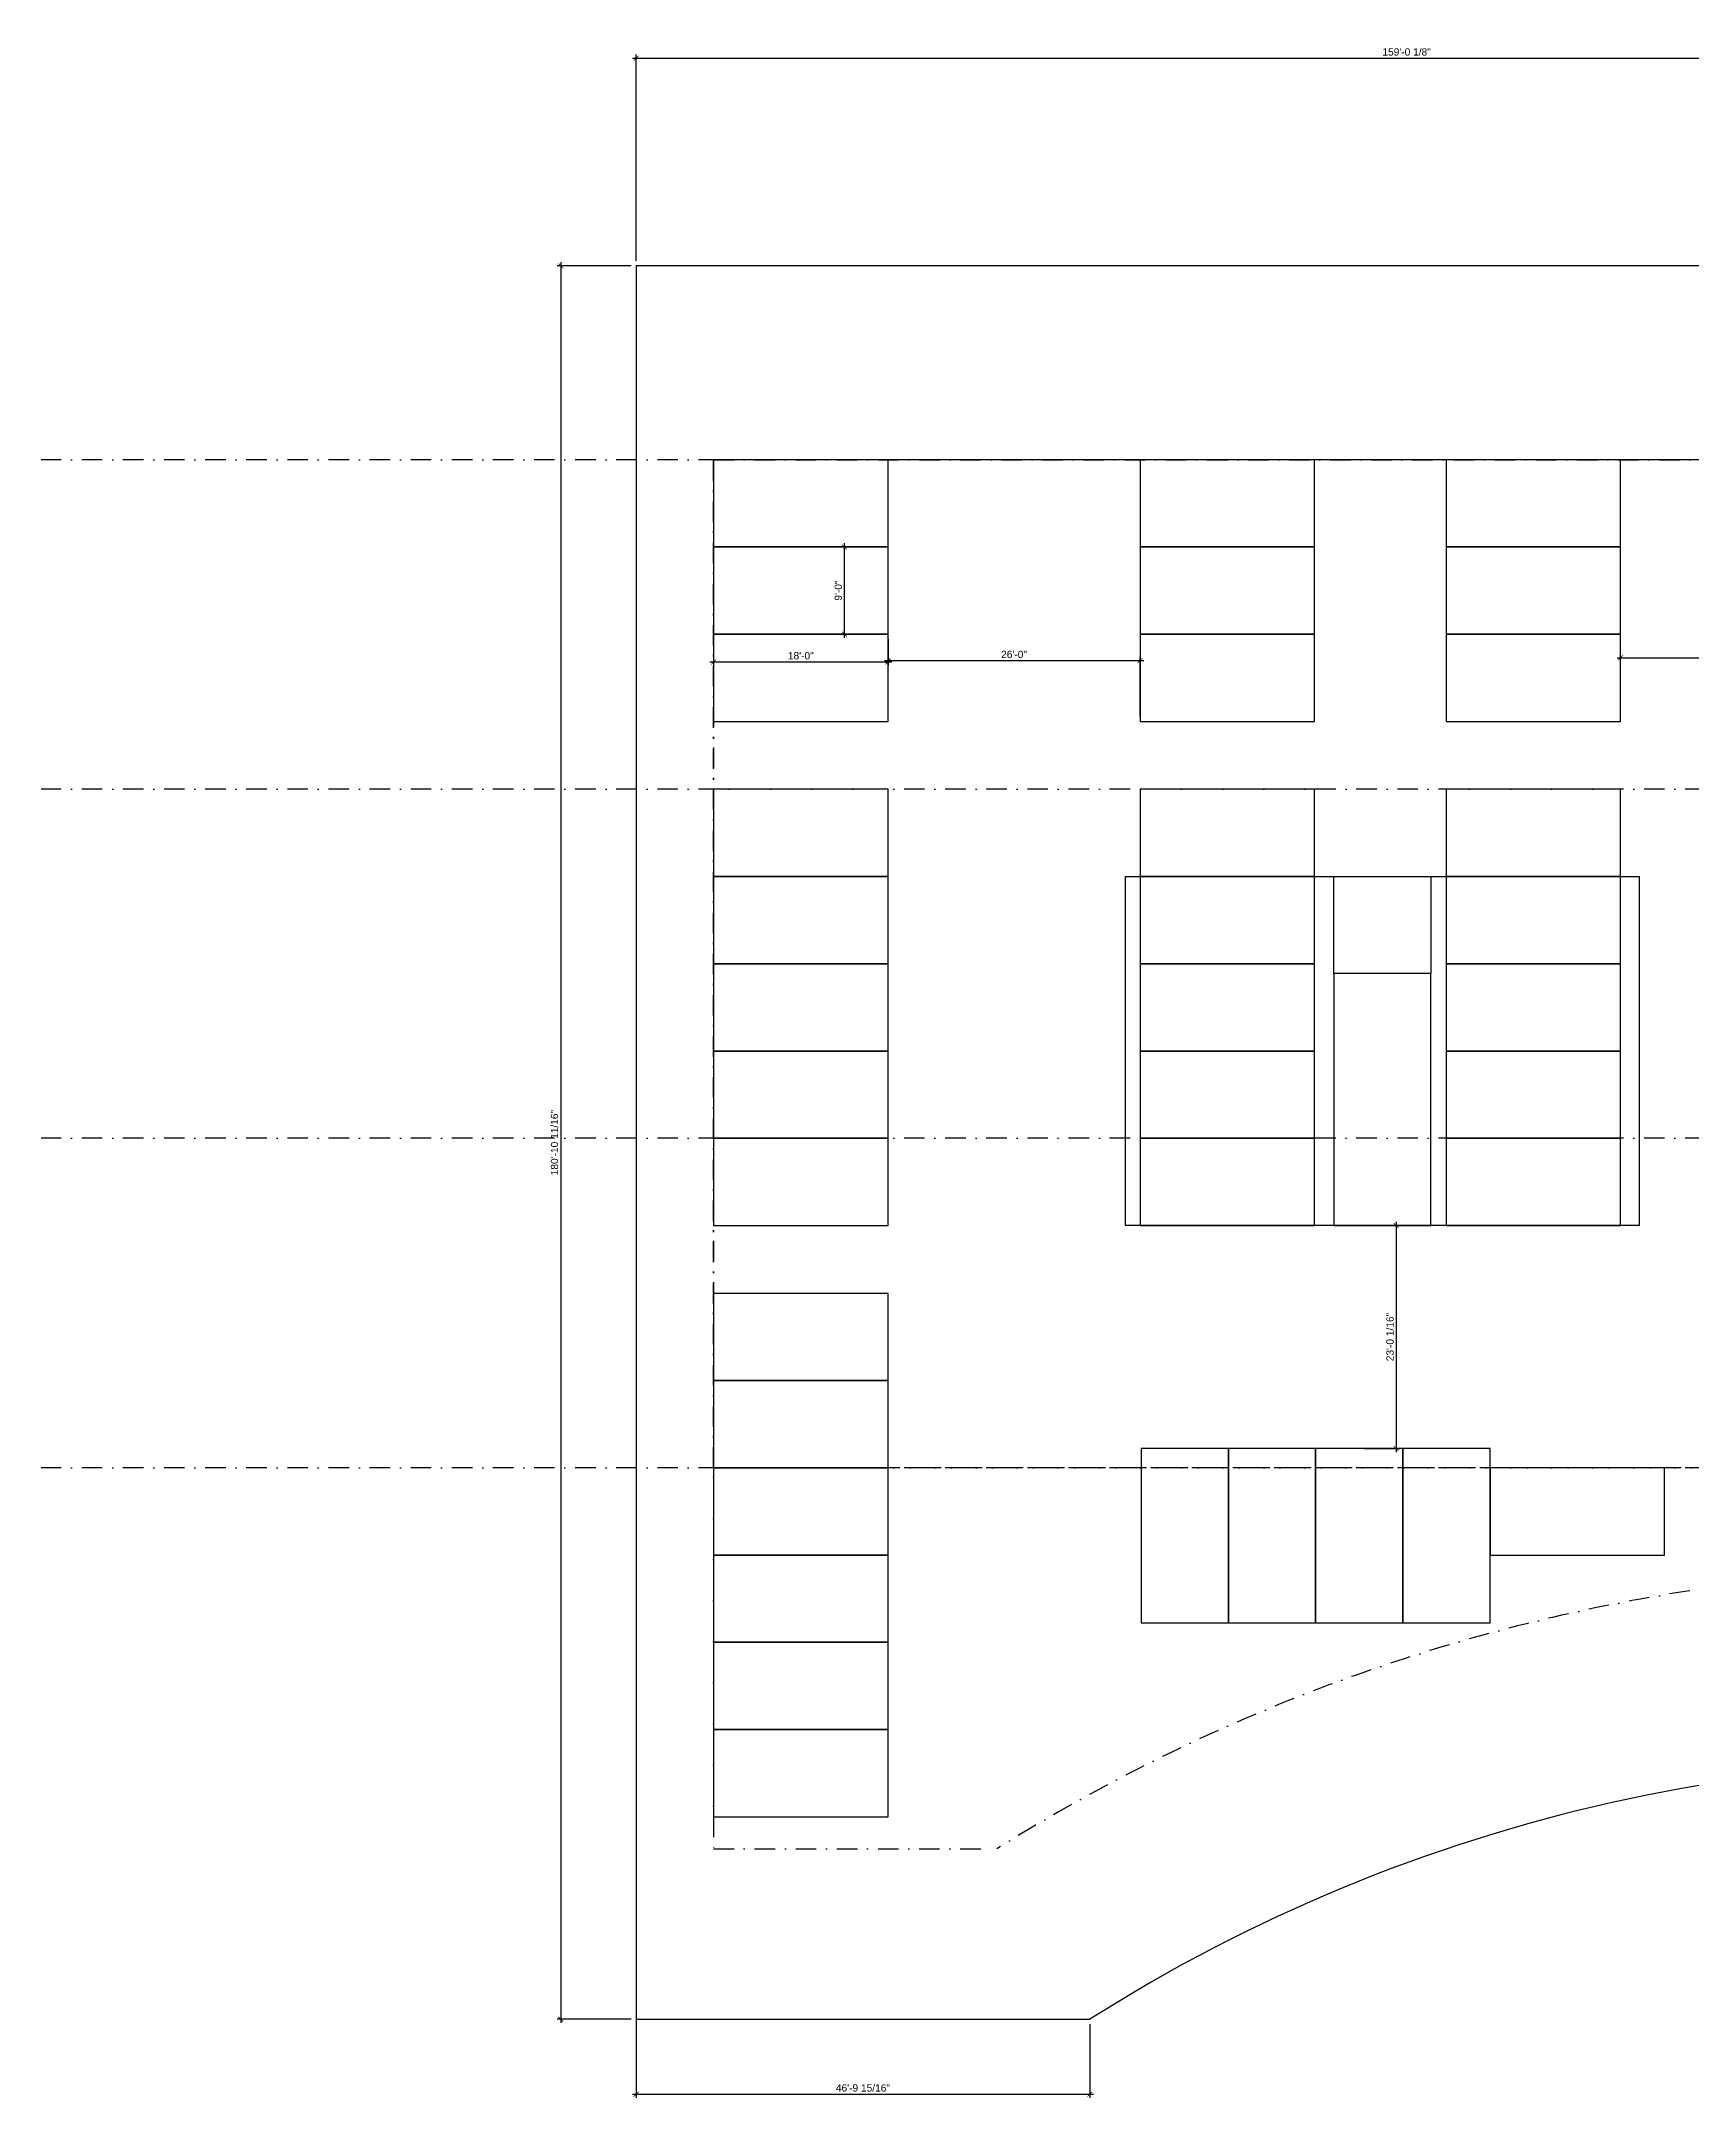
# Model space of a CAD drawing. Header units: feet. Extents: x -7809 to 10324, y 621 to 3578.
# Drawn here: x 6940 to 8984, y 621 to 3169 of the extents above; entities that cross this region are included whole.
import ezdxf

# ---------------------------------------------------------------- set-up
doc = ezdxf.new("R2010")
doc.units = ezdxf.units.FT
doc.header["$LTSCALE"] = 2
doc.linetypes.add('DASHDOT', pattern=[25.4, 12.7, -6.35, 0, -6.35])
doc.layers.add('dimensions', color=9, linetype='Continuous', lineweight=25)
doc.layers.add('walls', color=150, linetype='Continuous')
doc.styles.get("Standard").update_dxf_attribs({"font": 'arial.ttf'})
doc.dimstyles.new('Arch96', dxfattribs={"dimscale": 96, "dimtxt": 0.09375, "dimasz": 0.0625, "dimexe": 0.046875, "dimexo": 0.0625, "dimgap": 0.03125, "dimtad": 1, "dimtoh": 1, "dimdec": 4, "dimzin": 3, "dimdsep": 46, "dimlunit": 4, "dimtxsty": 'Standard', "dimblk": 'ARO14', "dimblk1": 'ARCHTICK', "dimblk2": 'ARCHTICK', "dimsah": 1, "dimcen": 0.1875, "dimdle": 0.046875, "dimclrd": 256, "dimclre": 256, "dimclrt": 256, "dimaunit": 1, "dimadec": 3, "dimazin": 2, "dimtfac": 1, "dimtdec": 4, "dimtmove": 2, "dimatfit": 3, "dimldrblk": 'ARO14', "dimfxl": 1, "dimfrac": 2, "dimlwd": -3, "dimlwe": -3, "dimarcsym": 0})

# ---------------------------------------------------------------- blocks, each defined once
blk = doc.blocks.new('_ARCHTICK')
at = {"linetype": 'ByBlock', "const_width": 0.15}
blk.add_lwpolyline([(-0.5, -0.5), (0.5, 0.5)], dxfattribs=at)
blk = doc.blocks.new('*D131')
at = {"layer": 'Defpoints', "color": 0, "transparency": 16777216}
for p in [(9584.5, 3147.6), (7676.4, 2890.5), (9584.5, 2890.5)]:
    blk.add_point(p, dxfattribs=at)
at = {"layer": 'dimensions', "lineweight": -3, "transparency": 16777216}
for p, q in [((7671.9, 3147.6), (9589, 3147.6)), ((7676.4, 2896.5), (7676.4, 3152.1)), ((9584.5, 2896.5), (9584.5, 3152.1))]:
    blk.add_line(p, q, dxfattribs=at)
at = {"layer": 'dimensions', "lineweight": -3, "transparency": 16777216, "xscale": 6, "yscale": 6, "zscale": 6, "rotation": 180}
blk.add_blockref('_ARCHTICK', (7676.4, 3147.6), dxfattribs=at)
at = {"layer": 'dimensions', "lineweight": -3, "transparency": 16777216, "xscale": 6, "yscale": 6, "zscale": 6}
blk.add_blockref('_ARCHTICK', (9584.5, 3147.6), dxfattribs=at)
at = {"layer": 'dimensions', "transparency": 16777216, "insert": (8630.4, 3155.2), "char_height": 9, "attachment_point": 5}
blk.add_mtext('159\'-0 1/8"', dxfattribs=at)
blk = doc.blocks.new('ARO14')
blk.add_line((0, 0), (-1.02, 0))
at = {"const_width": 0.0625}
blk.add_lwpolyline([(-0.77, 0.47), (0, 0), (-0.77, -0.47)], dxfattribs=at)
blk = doc.blocks.new('*D133')
at = {"layer": 'Defpoints', "color": 0, "transparency": 16777216}
for p in [(7676.4, 2890.5), (7583.2, 719.8), (7676.4, 719.8)]:
    blk.add_point(p, dxfattribs=at)
at = {"layer": 'dimensions', "lineweight": -3, "transparency": 16777216}
for p, q in [((7670.4, 2890.5), (7578.7, 2890.5)), ((7583.2, 2895), (7583.2, 715.3)), ((7670.4, 719.8), (7578.7, 719.8))]:
    blk.add_line(p, q, dxfattribs=at)
at = {"layer": 'dimensions', "lineweight": -3, "transparency": 16777216, "xscale": 6, "yscale": 6, "zscale": 6}
for p, rotation in [((7583.2, 2890.5), 90), ((7583.2, 719.8), 270)]:
    blk.add_blockref('_ARCHTICK', p, dxfattribs=dict(at, rotation=rotation))
at = {"layer": 'dimensions', "transparency": 16777216, "insert": (7575.5, 1805.1), "char_height": 9, "attachment_point": 5, "rotation": 90}
blk.add_mtext('180\'-10 11/16"', dxfattribs=at)
blk = doc.blocks.new('*D134')
at = {"layer": 'Defpoints', "color": 0, "transparency": 16777216}
for p in [(7676.4, 719.8), (8238.3, 719.8), (8238.3, 627)]:
    blk.add_point(p, dxfattribs=at)
at = {"layer": 'dimensions', "lineweight": -3, "transparency": 16777216}
for p, q in [((7676.4, 713.8), (7676.4, 622.5)), ((8238.3, 713.8), (8238.3, 622.5)), ((7671.9, 627), (8242.8, 627))]:
    blk.add_line(p, q, dxfattribs=at)
at = {"layer": 'dimensions', "lineweight": -3, "transparency": 16777216, "xscale": 6, "yscale": 6, "zscale": 6, "rotation": 180}
blk.add_blockref('_ARCHTICK', (7676.4, 627), dxfattribs=at)
at = {"layer": 'dimensions', "lineweight": -3, "transparency": 16777216, "xscale": 6, "yscale": 6, "zscale": 6}
blk.add_blockref('_ARCHTICK', (8238.3, 627), dxfattribs=at)
at = {"layer": 'dimensions', "transparency": 16777216, "insert": (7957.3, 634.7), "char_height": 9, "attachment_point": 5}
blk.add_mtext('46\'-9 15/16"', dxfattribs=at)
blk = doc.blocks.new('*D145')
at = {"layer": 'Defpoints', "color": 0, "transparency": 16777216}
for p in [(7772.4, 2434.5), (7988.4, 2434.5), (7988.4, 2400.1)]:
    blk.add_point(p, dxfattribs=at)
at = {"layer": 'dimensions', "lineweight": -3, "transparency": 16777216}
for p, q in [((7772.4, 2428.5), (7772.4, 2395.6)), ((7988.4, 2428.5), (7988.4, 2395.6)), ((7767.9, 2400.1), (7992.9, 2400.1))]:
    blk.add_line(p, q, dxfattribs=at)
at = {"layer": 'dimensions', "lineweight": -3, "transparency": 16777216, "xscale": 6, "yscale": 6, "zscale": 6, "rotation": 180}
blk.add_blockref('_ARCHTICK', (7772.4, 2400.1), dxfattribs=at)
at = {"layer": 'dimensions', "lineweight": -3, "transparency": 16777216, "xscale": 6, "yscale": 6, "zscale": 6}
blk.add_blockref('_ARCHTICK', (7988.4, 2400.1), dxfattribs=at)
at = {"layer": 'dimensions', "transparency": 16777216, "insert": (7880.4, 2407.7), "char_height": 9, "attachment_point": 5}
blk.add_mtext('18\'-0"', dxfattribs=at)
blk = doc.blocks.new('*D146')
at = {"layer": 'Defpoints', "color": 0, "transparency": 16777216}
for p in [(8300.4, 2401.8), (7988.4, 2326.5), (8300.4, 2326.5)]:
    blk.add_point(p, dxfattribs=at)
at = {"layer": 'dimensions', "lineweight": -3, "transparency": 16777216}
for p, q in [((7983.9, 2401.8), (8304.9, 2401.8)), ((7988.4, 2332.5), (7988.4, 2406.3)), ((8300.4, 2332.5), (8300.4, 2406.3))]:
    blk.add_line(p, q, dxfattribs=at)
at = {"layer": 'dimensions', "lineweight": -3, "transparency": 16777216, "xscale": 6, "yscale": 6, "zscale": 6, "rotation": 180}
blk.add_blockref('_ARCHTICK', (7988.4, 2401.8), dxfattribs=at)
at = {"layer": 'dimensions', "lineweight": -3, "transparency": 16777216, "xscale": 6, "yscale": 6, "zscale": 6}
blk.add_blockref('_ARCHTICK', (8300.4, 2401.8), dxfattribs=at)
at = {"layer": 'dimensions', "transparency": 16777216, "insert": (8144.4, 2409.4), "char_height": 9, "attachment_point": 5}
blk.add_mtext('26\'-0"', dxfattribs=at)
blk = doc.blocks.new('*D147')
at = {"layer": 'Defpoints', "color": 0, "transparency": 16777216}
for p in [(8895.4, 2401.8), (9212.4, 2405.3), (9212.4, 2401.8)]:
    blk.add_point(p, dxfattribs=at)
at = {"layer": 'dimensions', "lineweight": -3, "transparency": 16777216}
for p, q in [((8890.9, 2405.3), (9216.9, 2405.3)), ((8895.4, 2407.8), (8895.4, 2409.8)), ((9212.4, 2407.8), (9212.4, 2409.8))]:
    blk.add_line(p, q, dxfattribs=at)
at = {"layer": 'dimensions', "lineweight": -3, "transparency": 16777216, "xscale": 6, "yscale": 6, "zscale": 6, "rotation": 180}
blk.add_blockref('_ARCHTICK', (8895.4, 2405.3), dxfattribs=at)
at = {"layer": 'dimensions', "lineweight": -3, "transparency": 16777216, "xscale": 6, "yscale": 6, "zscale": 6}
blk.add_blockref('_ARCHTICK', (9212.4, 2405.3), dxfattribs=at)
at = {"layer": 'dimensions', "transparency": 16777216, "insert": (9053.9, 2412.9), "char_height": 9, "attachment_point": 5}
blk.add_mtext('26\'-5"', dxfattribs=at)
blk = doc.blocks.new('*D148')
at = {"layer": 'Defpoints', "color": 0, "transparency": 16777216}
for p in [(8600.4, 1702.5), (8571.7, 1426.4), (8617.6, 1426.4)]:
    blk.add_point(p, dxfattribs=at)
at = {"layer": 'dimensions', "lineweight": -3, "transparency": 16777216}
for p, q in [((8617.6, 1707), (8617.6, 1421.9)), ((8606.4, 1702.5), (8622.1, 1702.5)), ((8577.7, 1426.4), (8622.1, 1426.4))]:
    blk.add_line(p, q, dxfattribs=at)
at = {"layer": 'dimensions', "lineweight": -3, "transparency": 16777216, "xscale": 6, "yscale": 6, "zscale": 6}
for p, rotation in [((8617.6, 1702.5), 90), ((8617.6, 1426.4), 270)]:
    blk.add_blockref('_ARCHTICK', p, dxfattribs=dict(at, rotation=rotation))
at = {"layer": 'dimensions', "transparency": 16777216, "insert": (8609.9, 1564.4), "char_height": 9, "attachment_point": 5, "rotation": 90}
blk.add_mtext('23\'-0 1/16"', dxfattribs=at)
blk = doc.blocks.new('*D149')
at = {"layer": 'Defpoints', "color": 0, "transparency": 16777216}
for p in [(7934.4, 2542.5), (7988.4, 2542.5), (7988.4, 2434.5)]:
    blk.add_point(p, dxfattribs=at)
at = {"layer": 'dimensions', "lineweight": -3, "transparency": 16777216}
for p, q in [((7982.4, 2542.5), (7929.9, 2542.5)), ((7934.4, 2430), (7934.4, 2547)), ((7982.4, 2434.5), (7929.9, 2434.5))]:
    blk.add_line(p, q, dxfattribs=at)
at = {"layer": 'dimensions', "lineweight": -3, "transparency": 16777216, "xscale": 6, "yscale": 6, "zscale": 6}
for p, rotation in [((7934.4, 2542.5), 90), ((7934.4, 2434.5), 270)]:
    blk.add_blockref('_ARCHTICK', p, dxfattribs=dict(at, rotation=rotation))
at = {"layer": 'dimensions', "transparency": 16777216, "insert": (7926.8, 2488.5), "char_height": 9, "attachment_point": 5, "rotation": 90}
blk.add_mtext('9\'-0"', dxfattribs=at)

msp = doc.modelspace()

# ---------------------------------------------------------------- linework, layer by layer
at = {"layer": 'dimensions', "linetype": 'DASHDOT'}
for p, q in [((10324.15633, 2650.46134), (6939.91278, 2650.46134)), ((7772.36295, 2650.46134), (7772.36295, 930.74134)), ((10324.15633, 2242.46134), (6939.91278, 2242.46134)), ((10324.15633, 1810.46134), (6939.91278, 1810.46134)), ((10324.15633, 1402.46134), (6939.91278, 1402.46134)), ((7772.36295, 930.74134), (8122.92782, 930.74134))]:
    msp.add_line(p, q, dxfattribs=at)
at = {"layer": 'dimensions'}
msp.add_line((9488.48295, 2650.46134), (7772.36295, 2650.46134), dxfattribs=at)
at = {"layer": 'dimensions', "linetype": 'DASHDOT'}
msp.add_lwpolyline([(7772.36295, 2650.46134), (9428.36295, 2650.46134), (9428.36295, 1402.46134), (7772.36295, 1402.46134)], close=True, dxfattribs=at)
msp.add_arc((9328.51571, -994.57799), 2271.62864, 85.96191043, 122.05379187, dxfattribs=at)
at = {"layer": 'walls'}
for p, q in [((9584.48295, 2890.46134), (7676.36295, 2890.46134)), ((7676.36295, 2890.46134), (7676.36295, 690.74134)), ((7676.36295, 719.77164), (8238.32295, 719.77164))]:
    msp.add_line(p, q, dxfattribs=at)
for points in [[(7772.36295, 2542.46134), (7988.36295, 2542.46134), (7988.36295, 2650.46134), (7772.36295, 2650.46134)], [(8300.36295, 2542.46134), (8516.36295, 2542.46134), (8516.36295, 2650.46134), (8300.36295, 2650.46134)], [(8679.36295, 2542.46134), (8895.36295, 2542.46134), (8895.36295, 2650.46134), (8679.36295, 2650.46134)], [(7772.36295, 2434.46134), (7988.36295, 2434.46134), (7988.36295, 2542.46134), (7772.36295, 2542.46134)], [(8300.36295, 2434.46134), (8516.36295, 2434.46134), (8516.36295, 2542.46134), (8300.36295, 2542.46134)], [(8679.36295, 2434.46134), (8895.36295, 2434.46134), (8895.36295, 2542.46134), (8679.36295, 2542.46134)], [(7772.36295, 2326.46134), (7988.36295, 2326.46134), (7988.36295, 2434.46134), (7772.36295, 2434.46134)], [(8300.36295, 2326.46134), (8516.36295, 2326.46134), (8516.36295, 2434.46134), (8300.36295, 2434.46134)], [(8679.36295, 2326.46134), (8895.36295, 2326.46134), (8895.36295, 2434.46134), (8679.36295, 2434.46134)], [(7772.36295, 2134.46134), (7988.36295, 2134.46134), (7988.36295, 2242.46134), (7772.36295, 2242.46134)], [(8300.36295, 2134.46134), (8516.36295, 2134.46134), (8516.36295, 2242.46134), (8300.36295, 2242.46134)], [(8679.36295, 2134.46134), (8895.36295, 2134.46134), (8895.36295, 2242.46134), (8679.36295, 2242.46134)], [(7772.36295, 2026.46134), (7988.36295, 2026.46134), (7988.36295, 2134.46134), (7772.36295, 2134.46134)], [(8282.36295, 2134.46134), (8918.36295, 2134.46134), (8918.36295, 1702.46134), (8282.36295, 1702.46134)], [(8300.36295, 2026.46134), (8516.36295, 2026.46134), (8516.36295, 2134.46134), (8300.36295, 2134.46134)], [(8540.36295, 2134.46134), (8660.36295, 2134.46134), (8660.36295, 2014.46134), (8540.36295, 2014.46134)], [(8679.36295, 2026.46134), (8895.36295, 2026.46134), (8895.36295, 2134.46134), (8679.36295, 2134.46134)], [(7772.36295, 1918.46134), (7988.36295, 1918.46134), (7988.36295, 2026.46134), (7772.36295, 2026.46134)], [(8300.36295, 1918.46134), (8516.36295, 1918.46134), (8516.36295, 2026.46134), (8300.36295, 2026.46134)], [(8540.36295, 1702.46134), (8660.36295, 1702.46134), (8660.36295, 2014.46134), (8540.36295, 2014.46134)], [(8679.36295, 1918.46134), (8895.36295, 1918.46134), (8895.36295, 2026.46134), (8679.36295, 2026.46134)], [(7772.36295, 1810.46134), (7988.36295, 1810.46134), (7988.36295, 1918.46134), (7772.36295, 1918.46134)], [(8300.36295, 1810.46134), (8516.36295, 1810.46134), (8516.36295, 1918.46134), (8300.36295, 1918.46134)], [(8679.36295, 1810.46134), (8895.36295, 1810.46134), (8895.36295, 1918.46134), (8679.36295, 1918.46134)], [(7772.36295, 1702.46134), (7988.36295, 1702.46134), (7988.36295, 1810.46134), (7772.36295, 1810.46134)], [(8300.36295, 1702.46134), (8516.36295, 1702.46134), (8516.36295, 1810.46134), (8300.36295, 1810.46134)], [(8679.36295, 1702.46134), (8895.36295, 1702.46134), (8895.36295, 1810.46134), (8679.36295, 1810.46134)], [(7772.36295, 1510.46134), (7988.36295, 1510.46134), (7988.36295, 1618.46134), (7772.36295, 1618.46134)], [(7772.36295, 1402.46134), (7988.36295, 1402.46134), (7988.36295, 1510.46134), (7772.36295, 1510.46134)], [(7772.36295, 1294.46134), (7988.36295, 1294.46134), (7988.36295, 1402.46134), (7772.36295, 1402.46134)], [(8301.69514, 1426.42433), (8301.69514, 1210.42433), (8409.69514, 1210.42433), (8409.69514, 1426.42433)], [(8409.69514, 1426.42433), (8409.69514, 1210.42433), (8517.69514, 1210.42433), (8517.69514, 1426.42433)], [(8517.69514, 1426.42433), (8517.69514, 1210.42433), (8625.69514, 1210.42433), (8625.69514, 1426.42433)], [(8625.69514, 1426.42433), (8625.69514, 1210.42433), (8733.69514, 1210.42433), (8733.69514, 1426.42433)], [(8733.69514, 1294.46134), (8949.69514, 1294.46134), (8949.69514, 1402.46134), (8733.69514, 1402.46134)], [(7772.36295, 1186.46134), (7988.36295, 1186.46134), (7988.36295, 1294.46134), (7772.36295, 1294.46134)], [(7772.36295, 1078.46134), (7988.36295, 1078.46134), (7988.36295, 1186.46134), (7772.36295, 1186.46134)], [(7772.36295, 970.46134), (7988.36295, 970.46134), (7988.36295, 1078.46134), (7772.36295, 1078.46134)]]:
    msp.add_lwpolyline(points, close=True, dxfattribs=at)
msp.add_arc((9328.51571, -994.57799), 2031.62864, 82.76200257, 122.45318089, dxfattribs=at)

# ---------------------------------------------------------------- dimensions: what is measured, and where the dimension line sits
at = {"layer": 'dimensions'}
for base, p1, p2, picture, middle in [((9584.48295, 3147.58841), (7676.36295, 2890.46134), (9584.48295, 2890.46134), '*D131', (8630.42295, 3155.24189)), ((7988.36295, 2400.12751), (7772.36295, 2434.46134), (7988.36295, 2434.46134), '*D145', (7880.36295, 2407.72267)), ((8300.36295, 2401.81424), (7988.36295, 2326.46134), (8300.36295, 2326.46134), '*D146', (8144.36295, 2409.4094)), ((9212.36295, 2405.26652), (8895.36295, 2401.81424), (9212.36295, 2401.81424), '*D147', (9053.86295, 2412.86168)), ((8238.32295, 627.02924), (7676.36295, 719.77164), (8238.32295, 719.77164), '*D134', (7957.34295, 634.68272))]:
    dim = msp.add_linear_dim(base=base, p1=p1, p2=p2, dimstyle='Arch96', dxfattribs=at)
    dim.commit()
    dim.dimension.update_dxf_attribs({"geometry": picture, "text_midpoint": middle})
for base, p1, p2, picture, middle in [((7583.17363, 719.77164), (7676.36295, 2890.46134), (7676.36295, 719.77164), '*D133', (7575.52015, 1805.11649)), ((7934.43089, 2542.46134), (7988.36295, 2434.46134), (7988.36295, 2542.46134), '*D149', (7926.83573, 2488.46134)), ((8617.60056, 1426.42433), (8600.36295, 1702.46134), (8571.69514, 1426.42433), '*D148', (8609.94401, 1564.44284))]:
    dim = msp.add_linear_dim(base=base, p1=p1, p2=p2, angle=90, dimstyle='Arch96', dxfattribs=at)
    dim.commit()
    dim.dimension.update_dxf_attribs({"geometry": picture, "text_midpoint": middle})

doc.saveas('drawing.dxf')
